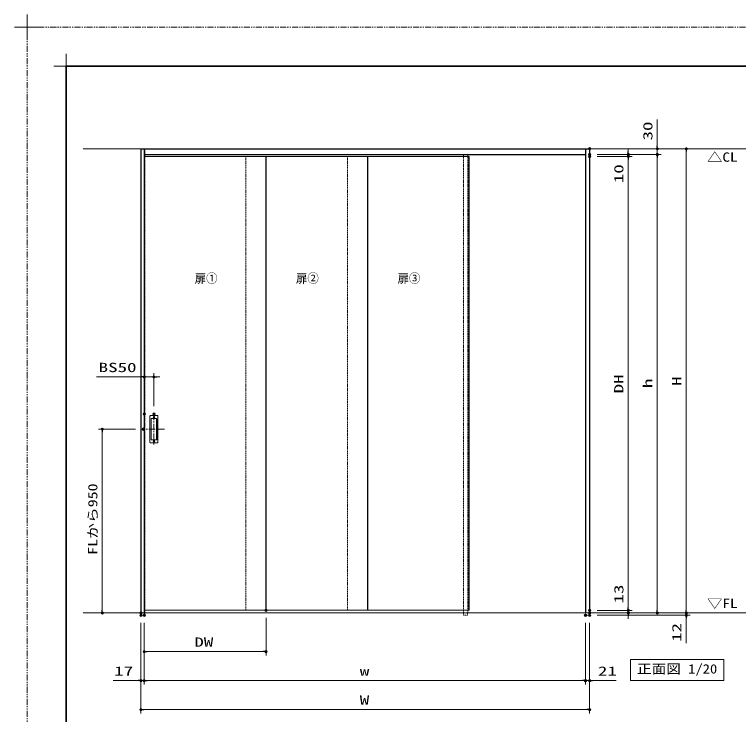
# Model space of a CAD drawing. Units: millimetres, scale not verified. Extents: x -1306 to 1306, y -607 to 607.
# Drawn here: x -1306 to -558, y -117 to 607 of the extents above; entities that cross this region are included whole.
import ezdxf
from ezdxf.enums import TextEntityAlignment as Align

# ---------------------------------------------------------------- set-up
doc = ezdxf.new("R2010")
doc.units = ezdxf.units.MM
doc.header["$LTSCALE"] = 5
doc.header["$PDMODE"] = 32
doc.header["$PDSIZE"] = 2.5
for name, pattern in [('USER1', [2.5, 1.25, -0.25, 0.25, -0.25, 0.25, -0.25]), ('USER2', [0.375, 0.25, -0.125]), ('USER3', [2, 1.25, -0.25, 0.25, -0.25])]:
    doc.linetypes.add(name, pattern=pattern)
for name, color, linetype, lineweight in [('0-1_線(黄)', 2, 'Continuous', 15), ('0-3_陰線', 4, 'USER1', 9), ('0-B_点線(水)', 4, 'USER2', 9), ('0-C_中心線', 3, 'USER3', 9), ('0-D_線(白)', 7, 'Continuous', 30), ('1-0_線(水)', 4, 'Continuous', 9), ('1-1_寸法線', 3, 'Continuous', 13), ('1-4_DEFPOINTS', 7, 'Continuous', 5), ('1-5_0', 3, 'Continuous', 25), ('1-7_図面枠', 7, 'Continuous', 35), ('1-8_一般', 7, 'Continuous', 5)]:
    doc.layers.add(name, color=color, linetype=linetype, lineweight=lineweight)
doc.styles.add('ＭＳ ゴシック', font='')
doc.styles.get('ＭＳ ゴシック').set_extended_font_data('MS Gothic')

# ---------------------------------------------------------------- blocks, each defined once
blk = doc.blocks.new('_DOT')
at = {"layer": '1-5_0'}
blk.add_line((-2.5, 0), (-5, 0), dxfattribs=at)
for points in [[(0, 0), (-2.5, 0), (-2.48, 0.313)], [(0, 0), (-2.48, -0.313), (-2.5, 0)], [(0, 0), (-2.48, 0.313), (-2.421, 0.622)], [(0, 0), (-2.421, -0.622), (-2.48, -0.313)], [(0, 0), (-2.421, 0.622), (-2.324, 0.92)], [(0, 0), (-2.324, -0.92), (-2.421, -0.622)], [(0, 0), (-2.324, 0.92), (-2.191, 1.204)], [(0, 0), (-2.191, -1.204), (-2.324, -0.92)], [(0, 0), (-2.191, 1.204), (-2.023, 1.469)], [(0, 0), (-2.023, -1.469), (-2.191, -1.204)], [(0, 0), (-2.023, 1.469), (-1.822, 1.711)], [(0, 0), (-1.822, -1.711), (-2.023, -1.469)], [(0, 0), (-1.822, 1.711), (-1.594, 1.926)], [(0, 0), (-1.594, -1.926), (-1.822, -1.711)], [(0, 0), (-1.594, 1.926), (-1.34, 2.111)], [(0, 0), (-1.34, -2.111), (-1.594, -1.926)], [(0, 0), (-1.34, 2.111), (-1.064, 2.262)], [(0, 0), (-1.064, -2.262), (-1.34, -2.111)], [(0, 0), (-1.064, 2.262), (-0.773, 2.378)], [(0, 0), (-0.773, -2.378), (-1.064, -2.262)], [(0, 0), (-0.773, 2.378), (-0.468, 2.456)], [(0, 0), (-0.468, -2.456), (-0.773, -2.378)], [(0, 0), (-0.468, 2.456), (-0.157, 2.495)], [(0, 0), (-0.157, -2.495), (-0.468, -2.456)], [(0, 0), (-0.157, 2.495), (0.157, 2.495)], [(0, 0), (0.157, -2.495), (-0.157, -2.495)], [(0, 0), (0.157, 2.495), (0.468, 2.456)], [(0, 0), (0.468, 2.456), (0.773, 2.378)], [(0, 0), (0.773, 2.378), (1.064, 2.262)], [(0, 0), (1.064, 2.262), (1.34, 2.111)], [(0, 0), (1.34, 2.111), (1.594, 1.926)], [(0, 0), (1.594, 1.926), (1.822, 1.711)], [(0, 0), (1.822, 1.711), (2.023, 1.469)], [(0, 0), (2.023, 1.469), (2.191, 1.204)], [(0, 0), (2.191, 1.204), (2.324, 0.92)], [(0, 0), (2.324, 0.92), (2.421, 0.622)], [(0, 0), (2.421, 0.622), (2.48, 0.313)], [(0, 0), (2.48, 0.313), (2.5, 0)], [(0, 0), (0.468, -2.456), (0.157, -2.495)], [(0, 0), (0.773, -2.378), (0.468, -2.456)], [(0, 0), (1.064, -2.262), (0.773, -2.378)], [(0, 0), (1.34, -2.111), (1.064, -2.262)], [(0, 0), (1.594, -1.926), (1.34, -2.111)], [(0, 0), (1.822, -1.711), (1.594, -1.926)], [(0, 0), (2.023, -1.469), (1.822, -1.711)], [(0, 0), (2.191, -1.204), (2.023, -1.469)], [(0, 0), (2.324, -0.92), (2.191, -1.204)], [(0, 0), (2.421, -0.622), (2.324, -0.92)], [(0, 0), (2.48, -0.313), (2.421, -0.622)], [(0, 0), (2.5, 0), (2.48, -0.313)]]:
    blk.add_solid(points, dxfattribs=at)
blk = doc.blocks.new('グループ-13-1')
at = {"layer": '1-8_一般'}
for p, q in [((62041.6, -14029.5), (62041.6, -13365.5)), ((61709.6, -13697.5), (62373.6, -13697.5))]:
    blk.add_line(p, q, dxfattribs=at)

msp = doc.modelspace()

# ---------------------------------------------------------------- linework, layer by layer
at = {"layer": '0-1_線(黄)'}
for p, q in [((-1235.241, 468.448), (-225.69, 468.448)), ((-1235.241, -11.552), (-225.69, -11.552))]:
    msp.add_line(p, q, dxfattribs=at)
msp.add_lwpolyline([(-669.49, -59.717), (-572.875, -59.717), (-572.875, -81.552), (-669.49, -81.552)], close=True, dxfattribs=at)
at = {"layer": '0-3_陰線'}
for p in [(387.036, 594), (-1292.964, -594)]:
    msp.add_line(p, (-1292.964, 594), dxfattribs=at)
at = {"layer": '0-B_点線(水)'}
for p, q in [((-1171.321, -11.552), (-1171.321, 468.448)), ((-1067.121, -8.752), (-1067.121, 460.448)), ((-962.121, -8.752), (-962.121, 460.448)), ((-841.921, -11.552), (-841.921, 462.448)), ((-837.721, -11.552), (-837.721, 462.448)), ((-1172.121, -11.552), (-1172.121, -13.952)), ((-1171.321, -11.552), (-1171.321, -13.952)), ((-837.921, -11.552), (-837.921, -13.952)), ((-715.921, -13.952), (-715.921, -11.552)), ((-715.921, -13.952), (-711.721, -13.952)), ((-711.721, -11.552), (-711.721, -13.952))]:
    msp.add_line(p, q, dxfattribs=at)
for points in [[(-1175.521, -11.552), (-1175.521, -13.952), (-1171.321, -13.952)], [(-842.121, -11.552), (-842.121, -13.952), (-837.921, -13.952)]]:
    msp.add_lwpolyline(points, dxfattribs=at)
at = {"layer": '0-C_中心線'}
for p, q in [((-1162.121, 194.159), (-1162.121, 162.737)), ((-1151.258, 178.448), (-1172.983, 178.448))]:
    msp.add_line(p, q, dxfattribs=at)
at = {"layer": '0-D_線(白)'}
for p, q in [((-1175.521, 468.448), (-1175.521, -11.552)), ((-1175.521, 468.448), (-711.721, 468.448)), ((-1172.121, 468.448), (-1172.121, -11.552)), ((-715.921, 468.448), (-715.921, -11.552)), ((-711.721, 468.448), (-711.721, -11.552)), ((-1172.121, 462.448), (-715.921, 462.448)), ((-1046.121, -8.752), (-1046.121, 460.448)), ((-941.121, -8.752), (-941.121, 460.448)), ((-941.121, -8.752), (-941.121, 460.448)), ((-836.121, -8.752), (-836.121, 460.448))]:
    msp.add_line(p, q, dxfattribs=at)
at = {"layer": '1-0_線(水)'}
for p, q in [((-1046.121, 460.448), (-1172.121, 460.448)), ((-941.121, 460.448), (-1067.121, 460.448)), ((-941.121, 460.448), (-1067.121, 460.448)), ((-836.121, 460.448), (-962.121, 460.448)), ((-1172.121, -8.752), (-1046.121, -8.752)), ((-1067.121, -8.752), (-941.121, -8.752)), ((-962.121, -8.752), (-836.121, -8.752))]:
    msp.add_line(p, q, dxfattribs=at)
at = {"layer": '1-1_寸法線'}
for p, q in [((-641.721, 471.448), (-641.721, 498.638)), ((-703.721, 468.448), (-637.721, 468.448)), ((-703.721, 468.448), (-607.721, 468.448)), ((-671.721, 465.448), (-671.721, 468.448)), ((-641.721, 462.448), (-641.721, 468.448)), ((-611.721, 465.448), (-611.721, -8.552)), ((-703.721, 462.448), (-637.721, 462.448)), ((-703.721, 462.448), (-637.721, 462.448)), ((-703.721, 462.448), (-667.721, 462.448)), ((-703.721, 460.448), (-667.721, 460.448)), ((-703.721, 460.448), (-667.721, 460.448)), ((-671.721, 462.448), (-671.721, 460.448)), ((-671.721, 457.448), (-671.721, -5.952)), ((-671.721, 457.448), (-671.721, 431.686)), ((-641.721, 459.448), (-641.721, 456.448)), ((-641.721, 459.448), (-641.721, -8.552)), ((-1175.121, 232.448), (-1221.359, 232.448)), ((-1172.121, 202.159), (-1172.121, 236.448)), ((-1162.121, 232.448), (-1172.121, 232.448)), ((-1162.121, 202.159), (-1162.121, 236.448)), ((-1159.121, 232.448), (-1156.121, 232.448)), ((-1166.221, 164.848), (-1166.221, 192.048)), ((-1165.821, 192.448), (-1158.421, 192.448)), ((-1165.021, 167.848), (-1165.021, 189.048)), ((-1164.921, 167.948), (-1164.921, 188.948)), ((-1164.621, 189.448), (-1159.621, 189.448)), ((-1164.521, 189.348), (-1159.721, 189.348)), ((-1159.321, 188.948), (-1159.321, 167.948)), ((-1159.221, 189.048), (-1159.221, 167.848)), ((-1158.021, 192.048), (-1158.021, 164.848)), ((-1180.983, 178.448), (-1219.521, 178.448)), ((-1215.521, 175.448), (-1215.521, -8.552)), ((-1159.621, 167.448), (-1164.621, 167.448)), ((-1159.721, 167.548), (-1164.521, 167.548)), ((-1158.421, 164.448), (-1165.821, 164.448)), ((-671.721, -5.952), (-671.721, 19.81)), ((-611.721, -8.552), (-611.721, -5.552)), ((-1183.521, -11.552), (-1219.521, -11.552)), ((-703.721, -8.952), (-667.721, -8.952)), ((-703.721, -8.952), (-667.721, -8.952)), ((-703.721, -11.552), (-637.721, -11.552)), ((-703.721, -11.552), (-607.721, -11.552)), ((-703.721, -11.552), (-607.721, -11.552)), ((-703.721, -11.552), (-667.721, -11.552)), ((-703.721, -13.952), (-607.721, -13.952)), ((-671.721, -11.552), (-671.721, -8.952)), ((-671.721, -14.552), (-671.721, -17.552)), ((-611.721, -11.552), (-611.721, -13.952)), ((-1175.521, -21.952), (-1175.521, -115.552)), ((-1175.521, -21.952), (-1175.521, -85.552)), ((-1172.121, -21.952), (-1172.121, -55.552)), ((-1172.121, -21.952), (-1172.121, -85.552)), ((-1172.121, -21.952), (-1172.121, -85.552)), ((-1046.121, -16.752), (-1046.121, -55.552)), ((-715.921, -21.952), (-715.921, -85.552)), ((-715.921, -21.952), (-715.921, -85.552)), ((-711.721, -21.952), (-711.721, -115.552)), ((-711.721, -21.952), (-711.721, -85.552)), ((-611.721, -16.952), (-611.721, -42.714)), ((-1169.121, -51.552), (-1049.121, -51.552)), ((-1178.521, -81.552), (-1204.282, -81.552)), ((-1172.121, -81.552), (-1175.521, -81.552)), ((-1169.121, -81.552), (-718.921, -81.552)), ((-1169.121, -81.552), (-1166.121, -81.552)), ((-718.921, -81.552), (-721.921, -81.552)), ((-715.921, -81.552), (-711.721, -81.552)), ((-708.721, -81.552), (-684.387, -81.552)), ((-1172.521, -111.552), (-714.721, -111.552))]:
    msp.add_line(p, q, dxfattribs=at)
for centre in [(-1162.121, 190.848), (-1162.121, 166.048)]:
    msp.add_circle(centre, 0.8, dxfattribs=at)
for centre, start, end in [((-1165.821, 192.048), 90, 180), ((-1164.621, 189.048), 90, 180), ((-1164.521, 188.948), 90, 180), ((-1159.721, 188.948), 0, 90), ((-1159.621, 189.048), 0, 90), ((-1158.421, 192.048), 0, 90), ((-1165.821, 164.848), 180, 270), ((-1164.621, 167.848), 180, 270), ((-1164.521, 167.948), 180, 270), ((-1159.721, 167.948), 270, 0), ((-1159.621, 167.848), 270, 0), ((-1158.421, 164.848), 270, 0)]:
    msp.add_arc(centre, 0.4, start, end, dxfattribs=at)
at = {"layer": '1-4_DEFPOINTS'}
for p, q in [((-1252.964, 541.55), (-1252.964, 566.45)), ((-1265.414, 554), (-1240.514, 554))]:
    msp.add_line(p, q, dxfattribs=at)
for p in [(-711.721, 468.448), (-711.721, 462.448), (-711.721, 460.448), (-671.721, 462.448), (-641.721, 462.448), (-1172.121, 232.448), (-1172.121, 194.159), (-1162.121, 194.159), (-1172.983, 178.448), (-1215.521, -11.552), (-1175.521, -11.552), (-1175.521, -13.952), (-1172.121, -13.952), (-1046.121, -8.752), (-715.921, -13.952), (-711.721, -8.952), (-711.721, -11.552), (-711.721, -13.952), (-711.721, -13.952), (-671.721, -8.952), (-671.721, -11.552), (-641.721, -11.552), (-611.721, -11.552), (-611.721, -13.952), (-1046.121, -51.552), (-1175.521, -81.552), (-715.921, -81.552), (-711.721, -81.552), (-711.721, -111.552)]:
    msp.add_point(p, dxfattribs=at)
at = {"layer": '1-7_図面枠'}
msp.add_lwpolyline([(-1252.964, -554), (347.036, -554), (347.036, 554), (-1252.964, 554)], close=True, dxfattribs=at)

# ---------------------------------------------------------------- block references
at = {"layer": '0-3_陰線', "xscale": 0.04, "yscale": 0.04}
msp.add_blockref('グループ-13-1', (-3774.629, 1141.9), dxfattribs=at)
at = {"layer": '1-1_寸法線', "xscale": 0.6, "yscale": 0.6}
for p, rotation in [((-671.721, 462.448), 270), ((-641.721, 468.448), 270), ((-611.721, 468.448), 90), ((-671.721, 460.448), 90), ((-671.721, 460.448), 90), ((-641.721, 462.448), 90), ((-641.721, 462.448), 90), ((-1162.121, 232.448), 180), ((-1215.521, 178.448), 90), ((-671.721, -8.952), 270), ((-671.721, -8.952), 270), ((-1215.521, -11.552), 270), ((-671.721, -11.552), 90), ((-641.721, -11.552), 270), ((-611.721, -11.552), 270), ((-611.721, -11.552), 270), ((-611.721, -13.952), 90), ((-1172.121, -51.552), 180), ((-1172.121, -81.552), 180), ((-1172.121, -81.552), 180), ((-711.721, -81.552), 180), ((-1175.521, -111.552), 180)]:
    msp.add_blockref('_DOT', p, dxfattribs=dict(at, rotation=rotation))
for p in [(-1172.121, 232.448), (-1046.121, -51.552), (-1175.521, -81.552), (-715.921, -81.552), (-715.921, -81.552), (-711.721, -111.552)]:
    msp.add_blockref('_DOT', p, dxfattribs=at)

# ---------------------------------------------------------------- texts
at = {"layer": '0-1_線(黄)', "style": 'ＭＳ ゴシック'}
for s, width, p in [('△CL', 1.2, (-590.194, 452.104)), ('▽FL', 1.2, (-590.194, -9.449)), ('正面図 1/20', 1.15, (-662.637, -77.096))]:
    msp.add_text(s, height=9.621, dxfattribs=dict(at, width=width)).set_placement(p, align=Align.BOTTOM_LEFT)
at = {"layer": '1-1_寸法線', "style": 'ＭＳ ゴシック'}
for s, height, width, p in [('30', 9.604, 1.5, (-643.87, 477.019)), ('10', 9.604, 1.5, (-673.87, 432.829)), ('DH', 9.604, 1.5, (-673.87, 215.51)), ('h', 9.604, 1.5, (-643.87, 220.924)), ('H', 9.604, 1.5, (-613.87, 223.21)), ('FLから950', 9.621, 1.25, (-1217.67, 48.591)), ('13', 9.604, 1.5, (-673.87, -1.809)), ('12', 9.604, 1.5, (-613.87, -41.571))]:
    msp.add_text(s, height=height, rotation=90, dxfattribs=dict(at, width=width)).set_placement(p, align=Align.BOTTOM_LEFT)
for s, width, p in [('扉①', 0.9, (-1119.938, 326.822)), ('扉②', 0.9, (-1015.26, 326.822)), ('扉③', 0.9, (-910.26, 326.822)), ('BS50', 1.5, (-1219.263, 234.597)), ('DW', 1.5, (-1120.311, -49.403)), ('17', 1.5, (-1203.14, -79.403)), ('21', 1.5, (-703.149, -79.403)), ('w', 1.5, (-949.259, -79.403)), ('W', 1.5, (-949.335, -109.403))]:
    msp.add_text(s, height=9.604, dxfattribs=dict(at, width=width)).set_placement(p, align=Align.BOTTOM_LEFT)

doc.saveas('drawing.dxf')
